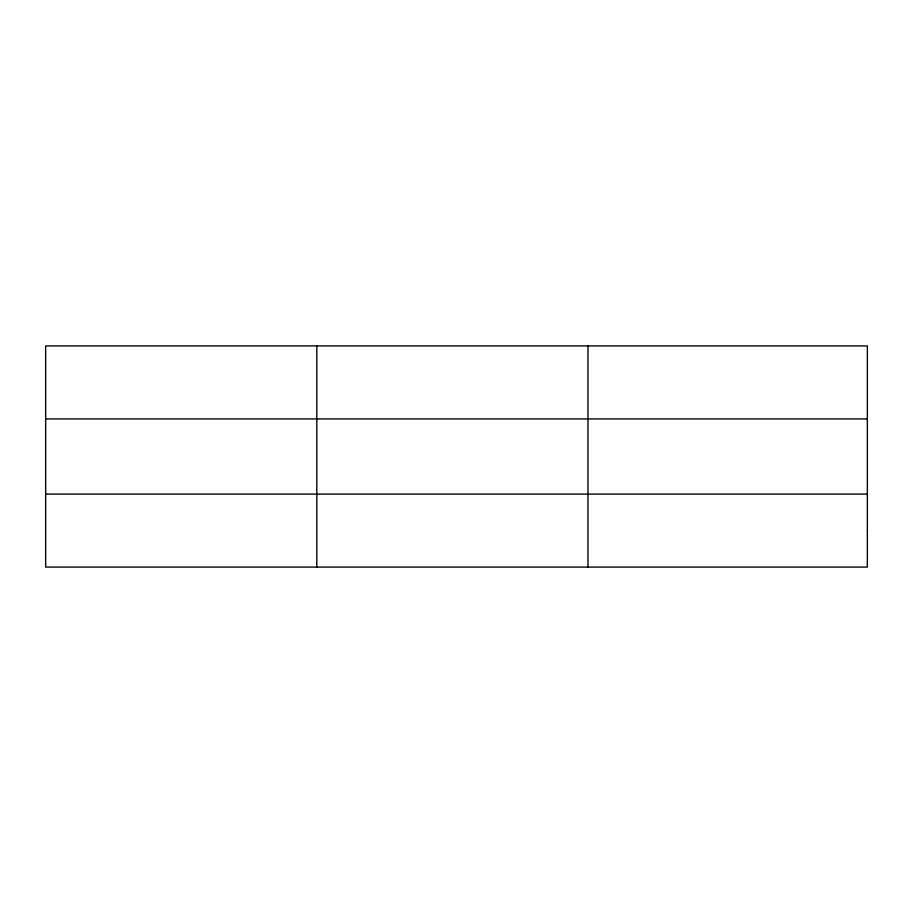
<?xml version="1.0" encoding="UTF-8"?>
<svg xmlns="http://www.w3.org/2000/svg" width="913" height="913" viewBox="0 0 913 913"><rect width="100%" height="100%" fill="white"/><g stroke="black" fill="none" stroke-linecap="round" stroke-linejoin="round"><path stroke-width="1.37" d="M316.811 345.924L316.811 567.076M587.972 345.924L587.972 567.076M45.65 418.907L867.35 418.907M45.65 494.093L867.35 494.093M867.35 530.59L867.35 567.076L45.65 567.076L45.65 345.924L867.35 345.924L867.35 530.59"/></g></svg>
